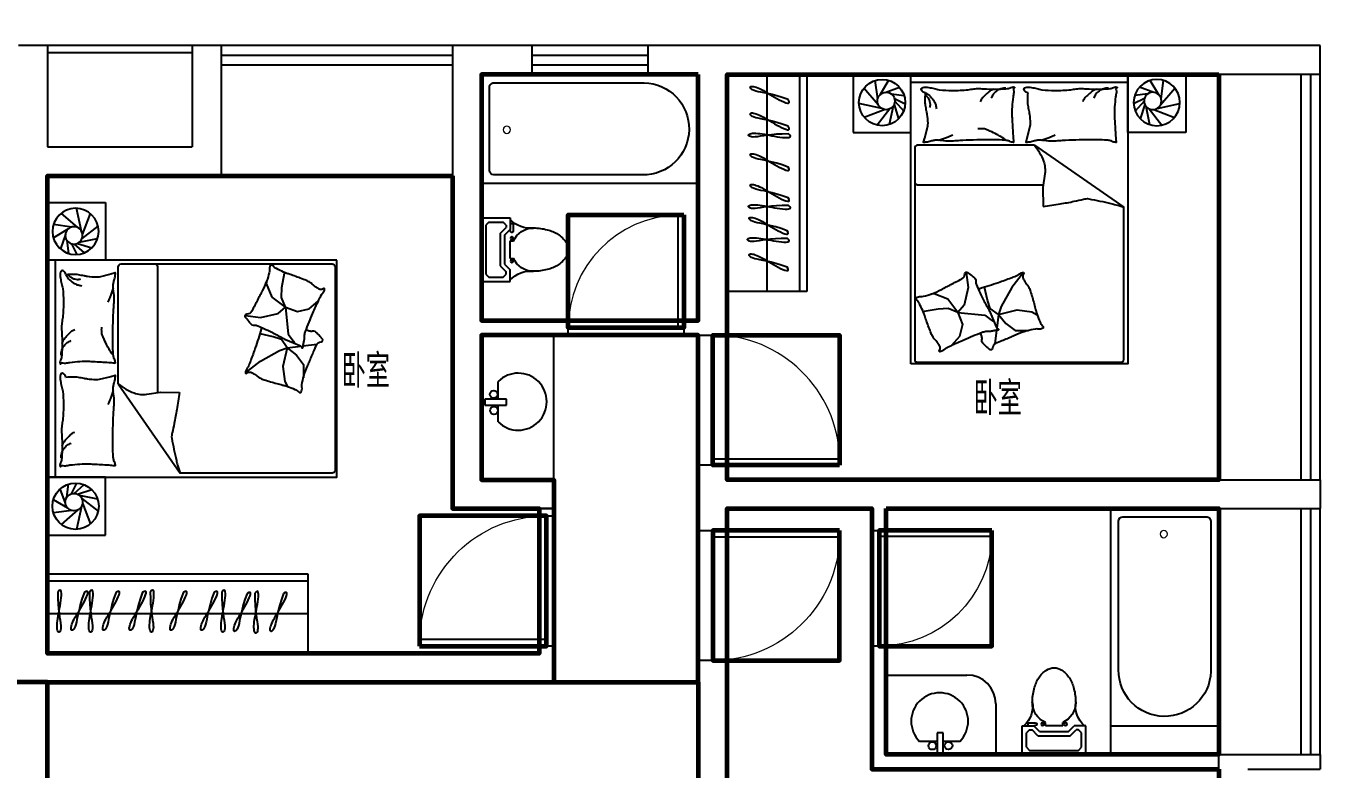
# Model space of a CAD drawing. Extents: x -355331 to -318731, y -592200 to -560200.
# Drawn here: x -327681 to -318731, y -574200 to -569064 of the extents above; entities that cross this region are included whole.
import ezdxf

# ---------------------------------------------------------------- set-up
doc = ezdxf.new("R2010")
doc.units = 0
doc.header["$LTSCALE"] = 1000
doc.header["$MEASUREMENT"] = 0
doc.layers.get('0').update_dxf_attribs({"linetype": 'CONTINUOUS'})
for name, color, linetype in [('BATH', 6, 'CONTINUOUS'), ('JIAJU', 252, 'CONTINUOUS'), ('WALL', 2, 'CONTINUOUS'), ('WINDOW', 3, 'CONTINUOUS'), ('文字', 7, 'CONTINUOUS')]:
    doc.layers.add(name, color=color, linetype=linetype)
for name, color, linetype, lineweight in [('GT_卧室', 1, 'CONTINUOUS', 60), ('GT_卫生间', 5, 'CONTINUOUS', 60), ('GT_客厅', 2, 'CONTINUOUS', 60), ('GT_过道', 30, 'CONTINUOUS', 60), ('GT_门', 245, 'CONTINUOUS', 60), ('GT_餐厅', 3, 'CONTINUOUS', 60)]:
    doc.layers.add(name, color=color, linetype=linetype, lineweight=lineweight)
doc.styles.add('_TCH_WINDOW', font='SIMPLEX', dxfattribs={"height": 3.5, "bigfont": 'GBCBIG'})
doc.styles.add('DIM_FONT', font='ROMAND.shx', dxfattribs={"width": 0.7})
doc.styles.add('HZ0', font='AcadEref.ttf', dxfattribs={"width": 0.7, "bigfont": 'ST.SHX'})
doc.styles.get("Standard").update_dxf_attribs({"font": 'GBENOR', "bigfont": 'GBCBIG'})

# ---------------------------------------------------------------- blocks, each defined once
blk = doc.blocks.new('_E6OBL')
at = {"color": 0, "linetype": 'ByBlock'}
for p, q in [((0, 506), (230, 506)), ((0, 0), (0, 506)), ((34, 448), (58, 471)), ((34, 58), (34, 448)), ((58, 471), (172, 471)), ((150, 382), (196, 428)), ((172, 471), (196, 448)), ((184, 368), (230, 414)), ((196, 448), (196, 428)), ((230, 506), (230, 414)), ((150, 124), (150, 382)), ((184, 138), (184, 368)), ((230, 322), (256, 322)), ((230, 322), (230, 184)), ((150, 124), (196, 78)), ((184, 138), (230, 92)), ((230, 184), (256, 184)), ((230, 104), (230, 92)), ((253, 46), (253, 104)), ((0, 0), (230, 0)), ((58, 34), (34, 58)), ((58, 34), (172, 34)), ((196, 58), (172, 34)), ((196, 58), (196, 78)), ((230, 0), (230, 92)), ((230, 46), (253, 46))]:
    blk.add_line(p, q, dxfattribs=at)
blk.add_lwpolyline([(414, 80, 0.063415), (524, 95, 0.076468), (609, 131, 0.107136), (672, 192, 0.147373), (690, 253, 0.147373), (672, 314, 0.107136), (609, 375, 0.076468), (524, 411, 0.063415), (414, 425, 0.063415)], format="xyb", dxfattribs=at)
for centre in [(242, 345), (242, 161)]:
    blk.add_circle(centre, 11.5, dxfattribs=at)
for centre, radius, start, end in [((386, 630), 207, 221.089, 277.7989), ((414, 253), 172, 90, 156.4218), ((242, 104), 11.5, 0, 180), ((414, 253), 172, 203.5782, 270), ((386, -124), 207, 82.2011, 138.911)]:
    blk.add_arc(centre, radius, start, end, dxfattribs=at)
at = {"style": 'HZ0', "width": 0.75, "flags": 9}
for tag in ['XSIZE', 'YSIZE']:
    blk.add_attdef(tag, (0, 0), '', height=0.5, dxfattribs=at)
blk = doc.blocks.new('1243')
for p, q in [((0, 91.6), (-123.3, 91.6)), ((40.6, 150), (0, 150)), ((0, 150), (0, 0)), ((40.6, 0), (40.6, 150)), ((156.3, 91.6), (40.6, 91.6)), ((0, 0), (40.6, 0))]:
    blk.add_line(p, q)
for centre in [(-34.3, 61), (77.5, 62.3)]:
    blk.add_circle(centre, 26.7)
blk.add_arc((16.5, 230.2), 196.9, 315.25267, 584.74733)
blk = doc.blocks.new('M_C54TQD')
for p, q in [((0, -52.4), (1500, -52.4)), ((25.8, -508.5), (25.8, -1967.8)), ((853.5, -488.5), (45.8, -488.5)), ((853.5, -488.5), (1471.6, -915.9)), ((45.8, -761.1), (915.3, -761.1)), ((1471.6, -1967.8), (1471.6, -915.9)), ((381, -1368.3), (394.8, -1471.4)), ((777.6, -1368.4), (698.4, -1472.4)), ((160.8, -1514.4), (136.8, -1517.8)), ((255.4, -1552.2), (160.8, -1514.4)), ((394.8, -1471.4), (369, -1593.5)), ((528.4, -1559.3), (508.6, -1470.4)), ((698.4, -1472.4), (623.3, -1602.7)), ((324.3, -1645), (255.4, -1552.2)), ((369, -1593.5), (324.3, -1645)), ((548.2, -1616.6), (528.4, -1559.3)), ((623.3, -1602.7), (605.5, -1658)), ((90.3, -1638.1), (87, -1644.6)), ((188.4, -1621), (90.3, -1638.1)), ((257.2, -1617.5), (188.4, -1621)), ((324.3, -1645), (257.2, -1617.5)), ((324.3, -1645), (510, -1663.9)), ((324.3, -1645), (355.2, -1727.5)), ((510, -1663.9), (559.9, -1700)), ((605.5, -1658), (548.2, -1616.6)), ((559.9, -1700), (572, -1708.6)), ((605.5, -1658), (593.7, -1752.2)), ((605.5, -1658), (734, -1626.4)), ((605.5, -1658), (654.9, -1721.3)), ((734, -1626.4), (836.8, -1640.3)), ((836.8, -1640.3), (872.8, -1660.3)), ((355.2, -1727.5), (334.6, -1810)), ((591.9, -1766.9), (580, -1861.5)), ((654.9, -1721.3), (720.1, -1768.7)), ((720.1, -1768.7), (813, -1768.7)), ((334.6, -1810), (281, -1872.6)), ((45.8, -1987.8), (1451.6, -1987.8))]:
    blk.add_line(p, q)
blk.add_lwpolyline([(0, -2000), (0, 0), (1500, 0), (1500, -2000)], close=True)
for points in [[(101, -126.8, -0.263368), (73, -108, -0.494818), (82.2, -89.3, -0.049225), (99.9, -87.5, -0.036831), (123.5, -89.3, -0.031893), (161.5, -97.4, 0.035782), (195.4, -104.4, 0.032941), (285.1, -110.3, 0.026564), (396.3, -104.4, 0.017905), (433.8, -99, -0.033397), (454, -96.8, -0.03204), (491.1, -97.5, 0.018442), (555.4, -100.5, 0.010837), (620.2, -99.8, 0.014624), (668.1, -96.8, 0.111249), (690.6, -89.5, -0.153708), (707.5, -85.5, -0.076444), (715, -87.2, -0.215512), (716.9, -89.3, -0.585858), (714.3, -92.3, 0.363489), (709.4, -94.9, 0.191716), (709.4, -106.4, -0.129675), (711.3, -123, -0.01735), (708.3, -139.8, 0.019326), (705.7, -154.9, 0.018818), (699, -223.3, 0.021828), (698.1, -282.6, 0.006204), (699.5, -316.4, 0.001963), (705.7, -423.3, 0.028341), (709.9, -459.4, -0.117014), (709.4, -468.3, -0.36606), (708, -469.3, -0.03973), (694.4, -466.5, -0.048309), (680.6, -461, 0.062981), (670, -457.1, 0.04058), (646.6, -453.7, 0.014345), (579.8, -451.4, 0.005484), (454.4, -452.2, 0.007153), (358.2, -455.2, 0.008762), (315.7, -457.9, -0.008153), (270, -460.8, -0.06251), (212.9, -456.4, 0.078669), (167.3, -454.4, 0.047825), (144.9, -459.1, -0.034494), (114.1, -466.5, -0.023571), (88.8, -469.5, -0.510228), (87.8, -468.3), (95.3, -438.3), (116, -355.7, 0.073041), (118, -336.2, 0.023305), (112.2, -275, 0.018299), (108.2, -252.2, -0.01097), (100.8, -214.2, -0.042281), (97.9, -179.9, -0.027201), (100.8, -126.5)], [(810.2, -126.8, -0.263368), (782.3, -108, -0.494818), (791.4, -89.3, -0.049225), (809.1, -87.5, -0.036831), (832.8, -89.3, -0.031893), (870.7, -97.4, 0.035782), (904.6, -104.4, 0.032941), (994.3, -110.3, 0.026564), (1105.5, -104.4, 0.017905), (1143, -99, -0.033397), (1163.3, -96.8, -0.03204), (1200.3, -97.5, 0.018442), (1264.7, -100.5, 0.010837), (1329.4, -99.8, 0.014624), (1377.3, -96.8, 0.111249), (1399.9, -89.5, -0.153708), (1416.8, -85.5, -0.076444), (1424.2, -87.2, -0.215512), (1426.2, -89.3, -0.585858), (1423.5, -92.3, 0.363489), (1418.6, -94.9, 0.191716), (1418.6, -106.4, -0.129675), (1420.5, -123, -0.01735), (1417.5, -139.8, 0.019326), (1414.9, -154.9, 0.018818), (1408.3, -223.3, 0.021828), (1407.4, -282.6, 0.006204), (1408.8, -316.4, 0.001963), (1414.9, -423.3, 0.028341), (1419.2, -459.4, -0.117014), (1418.6, -468.3, -0.36606), (1417.2, -469.3, -0.03973), (1403.6, -466.5, -0.048309), (1389.9, -461, 0.062981), (1379.2, -457.1, 0.04058), (1355.8, -453.7, 0.014345), (1289.1, -451.4, 0.005484), (1163.6, -452.2, 0.007153), (1067.5, -455.2, 0.008762), (1024.9, -457.9, -0.008153), (979.2, -460.8, -0.06251), (922.1, -456.4, 0.078669), (876.5, -454.4, 0.047825), (854.1, -459.1, -0.034494), (823.4, -466.5, -0.023571), (798, -469.5, -0.510228), (797.1, -468.3), (804.6, -438.3), (825.2, -355.7, 0.073041), (827.2, -336.2, 0.023305), (821.5, -275, 0.018299), (817.4, -252.2, -0.01097), (810.1, -214.2, -0.042281), (807.2, -179.9, -0.027201), (810.1, -126.5)], [(99.3, -142.8, -0.05369), (113.5, -155.8, -0.070312), (121.6, -168.1, -0.015448), (125.4, -176.6, -0.013244), (129.1, -186.8, -0.082127), (132.1, -204.9, -0.064164), (129.1, -228.1)], [(100.8, -126.8, -0.077379), (135.6, -152.1, -0.077379), (161.1, -186.8, -0.047525), (171, -211.5, -0.047525), (176.1, -237.5)], [(574.8, -100.6, 0.027842), (551.1, -111.2, 0.048685), (538.5, -119.3, 0.023666), (510.6, -143.6, 0.031223), (491.6, -164.3, 0.046801), (486.5, -172, 0.023191), (478.4, -188.7)], [(656.8, -94.9, 0.088153), (622.3, -98.4, 0.088153), (591.1, -113.7, 0.077547), (569.5, -135.3, 0.077547), (555.4, -162.4)], [(1284.1, -100.6, 0.027842), (1260.3, -111.2, 0.048685), (1247.8, -119.3, 0.023666), (1219.8, -143.6, 0.031223), (1200.8, -164.3, 0.046801), (1195.7, -172, 0.023191), (1187.7, -188.7)], [(1366.1, -94.9, 0.088153), (1331.5, -98.4, 0.088153), (1300.3, -113.7, 0.077547), (1278.7, -135.3, 0.077547), (1264.7, -162.4)], [(191.4, -453.7, 0.009729), (218.7, -444.6, 0.009729), (245.6, -434.6, 0.007971), (267.3, -425.5, 0.007971), (288.8, -415.8)], [(660.6, -455.2, 0.016108), (621.7, -429, 0.024599), (594.9, -413.9, 0.009477), (545.8, -390.6, 0.015937), (516, -378.3, 0.072521), (499.6, -374.7, 0.033339), (463.4, -374.5)], [(900.6, -453.7, 0.009729), (927.9, -444.6, 0.009729), (954.8, -434.6, 0.007971), (976.6, -425.5, 0.007971), (998, -415.8)], [(853.5, -488.5, -0.085272), (916.8, -598.6, -0.124044), (926, -686.2), (912.4, -781.6), (914.1, -911.7)], [(914.1, -911.7, 0.007867), (1031.7, -893.9, 0.009508), (1128.5, -875.9, 0.006616), (1193.5, -861.5, -0.023828), (1211.7, -858.2, -0.080713), (1230.3, -858.7, -0.009591), (1382.9, -890.6, -0.013133), (1416.4, -899.2, -0.007859), (1471.6, -915.9)], [(464, -1480.4, 0.025626), (475.6, -1477.6, 0.0108), (604.9, -1436, 0.00456), (692.4, -1404.8, 0.01125), (727.5, -1391, 0.069394), (746.3, -1379.9, -0.079756), (762.9, -1370.5, -0.106399), (777.6, -1368.4, -0.328642), (781.6, -1371.8, -0.299547), (779.2, -1378.3, 0.189917), (773.7, -1387.1, 0.033518), (772.5, -1397.4, 0.075627), (773, -1402, 0.053489), (776, -1409.8, 0.017838), (788.1, -1431.8, 0.038394), (805.3, -1456.1, -0.059529), (815.7, -1472.2, -0.035943), (826.3, -1498.4, -0.011245), (851.9, -1584.7, -0.006203), (862.2, -1624.3, 0.010783), (868.3, -1647, 0.019485), (872.8, -1660.3, 0.005062), (892.4, -1710.5, 0.101392), (909.1, -1735.8, -0.223768), (914, -1749.2, -0.25558), (910.9, -1753.8, -0.081563), (895.2, -1758.9, -0.071805), (878.1, -1759, 0.069985), (860.5, -1759.1, 0.03546), (801, -1772.1, 0.029432), (732, -1796.8, 0.001554), (698.6, -1811.2, -0.00152), (664.5, -1825.8, -0.004735), (629.3, -1840.5, 0.00382), (585.5, -1858.6, 0.296001), (563.6, -1890.9, -0.649774), (542.2, -1899.9, -0.02319), (537.7, -1895.3, 0.0288), (534, -1891.6, 0.005727), (527.4, -1885.8, -0.004358), (518.8, -1878.2, -0.027528), (501.8, -1861.4, -0.046214), (493.2, -1849.9, -0.194121), (490.4, -1833.2, 0.133719), (489.3, -1809.2, 0.005779), (481.8, -1787.2, 0.008882)]]:
    blk.add_lwpolyline(points, format="xyb")
blk.add_lwpolyline([(58.1, -1583.2, 0.101392), (39.5, -1559.2, -0.223768), (33.6, -1546.2, -0.25558), (36.4, -1541.4, -0.081563), (51.6, -1535.1, -0.071805), (68.7, -1533.7, 0.069985), (86.2, -1532.2, 0.03546), (144.5, -1514.8, 0.029432), (211.5, -1484.8, 0.001554), (243.6, -1467.9, -0.00152), (276.5, -1450.7, -0.004735), (310.5, -1433.4, 0.00382), (352.7, -1412, 0.296001), (372.1, -1378.1, -0.649774), (392.8, -1367.5, -0.02319), (397.6, -1371.7, 0.0288), (401.6, -1375.1, 0.005727), (408.6, -1380.4, -0.004358), (417.8, -1387.3, -0.027528), (436, -1402.8, -0.046214), (445.5, -1413.5, -0.194121), (449.5, -1430, 0.133719), (452.5, -1453.8, 0.011505), (471.2, -1496.2, 0.008882), (497.5, -1550, 0.012426), (534.6, -1618.4, -0.033612), (547.3, -1644.2), (570.3, -1700.5), (588.1, -1744, 0.224341), (602.6, -1757.3, -0.722772), (602.8, -1766.1, -0.103513), (599, -1766.6, 0.053465), (591.8, -1766.9, 0.030109), (568.7, -1771.5, -0.031436), (546.6, -1775.9, -0.05324), (531.5, -1776.4, 0.05518), (516.9, -1776.8, 0.056271), (491.6, -1783.4, 0.0108), (365.9, -1834.8, 0.00456), (281, -1872.6, 0.01125), (247.1, -1889, 0.069394), (229.2, -1901.6, -0.079756), (213.3, -1912.2, -0.106399), (198.9, -1915.4, -0.328642), (194.6, -1912.4, -0.299547), (196.5, -1905.7, 0.189917), (201.3, -1896.5, 0.033518), (201.7, -1886.2, 0.075627), (200.8, -1881.6, 0.053489), (197.3, -1874, 0.017838), (183.5, -1853, 0.038394), (164.5, -1830.2, -0.059529), (152.9, -1814.9, -0.035943), (140.3, -1789.6, -0.011245), (108.1, -1705.4, -0.006203), (94.9, -1666.8, 0.010783), (87, -1644.6, 0.019485), (81.6, -1631.7, 0.005062)], format="xyb", close=True)
for centre, start, end in [((45.8, -508.5), 90, 180), ((45.8, -741.1), 180, 270), ((45.8, -1967.8), 180, 270), ((1451.6, -1967.8), 270, 0)]:
    blk.add_arc(centre, 20, start, end)
at = {"style": 'DIM_FONT', "width": 0.8, "flags": 9}
for tag in ['YSIZE', 'XSIZE']:
    blk.add_attdef(tag, (0, 0), '', height=0.5, dxfattribs=at)
blk = doc.blocks.new('M_C5')
for p, q in [((-70.8, 21.3), (-105.6, 120.2)), ((-60.2, 62.7), (-49.6, 152.1)), ((-28.1, 85.6), (7.4, 159.8)), ((-9, 88), (58.7, 149.2)), ((12.2, 83.3), (111.9, 114.4)), ((-54, -14.1), (-153.6, 45)), ((25.5, 75.4), (152, 50)), ((42.3, 52.6), (156.1, -35.1)), ((48.3, 20.6), (102.1, -123.2)), ((-26.4, -30), (-153, -46.9)), ((14.5, -26.2), (-99.1, -125.6)), ((40.5, -2.3), (5.1, -160))]:
    blk.add_line(p, q)
for centre, radius in [((0, 0), 160), ((-11.2, 28), 60)]:
    blk.add_circle(centre, radius)
at = {"width": 0.8, "flags": 9}
for tag in ['XSIZE', 'YSIZE']:
    blk.add_attdef(tag, (0, 0), '', height=0.5, dxfattribs=at)
blk = doc.blocks.new('ccui')
for points in [[(-565.6, 1078.2), (-506.5, 682.6), (-110.9, 741.8), (-170, 1137.4)], [(-225.6, -1196.5), (-284.7, -800.9), (110.9, -741.8), (170, -1137.4)]]:
    blk.add_lwpolyline(points, close=True)
at = {"rotation": 188.5031322324077}
blk.add_blockref('M_C5', (-332.1, 910.6), dxfattribs=at)
at = {"extrusion": (1e-16, 0, -1), "zscale": -1}
for name, p, rotation in [('M_C54TQD', (-110.9, -741.8), 81.49686775637126), ('M_C5', (51.3, -967.9), 351.4968677675923)]:
    blk.add_blockref(name, p, dxfattribs=dict(at, rotation=rotation))
blk = doc.blocks.new('$TCHSYS$DOOR2D')
for p, q in [((0.45, 0.975), (0.5, 0.975)), ((0.45, 0), (0.45, 0.975)), ((0.5, 0), (0.5, 0.975)), ((0.5, 0), (0.45, 0))]:
    blk.add_line(p, q)
at = {"lineweight": 13}
blk.add_arc((0.475, 0), 0.975, 91.46928, 180, dxfattribs=at)
blk = doc.blocks.new('$TCHSYS$WIN2D')
for p, q in [((-0.5, 0.5), (0.5, 0.5)), ((0.5, 0.167), (-0.5, 0.167)), ((0.5, -0.167), (-0.5, -0.167)), ((-0.5, -0.5), (0.5, -0.5))]:
    blk.add_line(p, q)
blk = doc.blocks.new('$plan$00001638')
for p, q in [((1414.5, 318.5), (375, 318.6)), ((1444.2, -288.5), (1444.5, 288.5)), ((386.7, -318.6), (1414.2, -318.5))]:
    blk.add_line(p, q)
blk.add_lwpolyline([(0, 375), (1500, 375), (1500, -375), (0, -375)], close=True)
at = {"lineweight": 13}
blk.add_circle((1324.3, -6.3), 25, dxfattribs=at)
for centre, radius, start, end in [((382.8, 0), 318.7, 91.39817, 270.69988), ((1414.5, 288.5), 30, 359.97135, 449.99558), ((1414.2, -288.5), 30, 270.00569, 359.97135)]:
    blk.add_arc(centre, radius, start, end)

msp = doc.modelspace()

# ---------------------------------------------------------------- linework, layer by layer
at = {"layer": 'BATH'}
for p, q in [((-324031, -572200.3), (-324031, -571200.3)), ((-321731, -573550.3, 0), (-321173.5, -573550.3, 0)), ((-320973.5, -573750.3, 0), (-320973.5, -574100.3, 0)), ((-320181, -573900.3, 0), (-320181, -574100.3, 0))]:
    msp.add_line(p, q, dxfattribs=at)
msp.add_arc((-321173.5, -573750.3, 0), 200, 360, 90, dxfattribs=at)
at = {"layer": 'GT_卧室'}
for points in [[(-319431, -569400.3), (-319431, -572200.3), (-322831, -572200.3), (-322831, -569400.3), (-319431, -569400.3)], [(-324731, -570100.3), (-324731, -572400.3), (-324131, -572400.3), (-324131, -573400.3), (-327531, -573400.3), (-327531, -570100.3), (-324731, -570100.3)], [(-319431, -574200.3), (-319431, -577800.3), (-322831, -577800.3), (-322831, -573450.3), (-322831, -572400.3), (-321831, -572400.3), (-321831, -574200.3), (-319431, -574200.3)]]:
    msp.add_lwpolyline(points, dxfattribs=at)
at = {"layer": 'GT_卫生间'}
for points in [[(-323031, -569400.3), (-324531, -569400.3), (-324531, -571100.3), (-323031, -571100.3), (-323031, -569400.3)], [(-321731, -572400.3), (-319431, -572400.3), (-319431, -574100.3), (-321731, -574100.3), (-321731, -572400.3)]]:
    msp.add_lwpolyline(points, dxfattribs=at)
at = {"layer": 'GT_客厅'}
msp.add_lwpolyline([(-327531, -573600.3), (-323031, -573600.3), (-323031, -577853.1), (-327531, -577853.1), (-327531, -573600.3)], dxfattribs=at)
at = {"layer": 'GT_过道'}
msp.add_lwpolyline([(-323031, -573600.3), (-323031, -571200.3), (-324531, -571200.3), (-324531, -572200.3), (-324031, -572200.3), (-324031, -573600.3), (-323031, -573600.3)], dxfattribs=at)
at = {"layer": 'GT_门'}
for points in [[(-323131, -570370.3), (-323131, -571150.3), (-323931, -571150.3), (-323931, -570370.3), (-323131, -570370.3)], [(-322053.5, -572100.3), (-322931, -572100.3), (-322931, -571200.3), (-322053.5, -571200.3), (-322053.5, -572100.3)], [(-324958.5, -573350.3), (-324081, -573350.3), (-324081, -572450.3), (-324958.5, -572450.3), (-324958.5, -573350.3)], [(-322053.5, -572550.3), (-322931, -572550.3), (-322931, -573450.3), (-322053.5, -573450.3), (-322053.5, -572550.3)], [(-321001, -572550.3), (-321781, -572550.3), (-321781, -573350.3), (-321001, -573350.3), (-321001, -572550.3)]]:
    msp.add_lwpolyline(points, dxfattribs=at)
at = {"layer": 'GT_餐厅'}
msp.add_lwpolyline([(-330531, -577200.3), (-327531, -577200.3), (-327531, -573600.3), (-330531, -573600.3), (-330531, -577200.3)], dxfattribs=at)
at = {"layer": 'JIAJU'}
for p, q in [((-322556, -569400.3), (-322556, -570900.3)), ((-322331, -569400.3), (-322331, -570900.3)), ((-322281, -569400.3), (-322281, -570900.3)), ((-322281, -570900.3), (-322831, -570900.3)), ((-327531, -572850.3), (-325731, -572850.3)), ((-325731, -572850.3), (-325731, -573400.3)), ((-327531, -572900.3), (-325731, -572900.3)), ((-327531, -573125.3), (-325731, -573125.3))]:
    msp.add_line(p, q, dxfattribs=at)
for points in [[(-322409.2, -569573.8), (-322450.5, -569559.4), (-322487.6, -569548), (-322520.6, -569539.2), (-322549.8, -569532.3), (-322575.4, -569527), (-322597.6, -569522.6), (-322616.4, -569518.8), (-322632.3, -569514.9), (-322645.2, -569510.6), (-322655.4, -569506.1), (-322663, -569501.4), (-322668.2, -569496.8), (-322671.1, -569492.4), (-322671.9, -569488.6), (-322670.7, -569485.5), (-322667.8, -569483.2), (-322663.2, -569482), (-322657, -569481.8), (-322649.4, -569482.8), (-322640.5, -569484.8), (-322630.5, -569487.9), (-322619.3, -569492.1), (-322607.2, -569497.3), (-322594.3, -569503.6), (-322580.7, -569510.9), (-322566.4, -569519.1), (-322551.5, -569527.9), (-322536.2, -569537.1), (-322520.5, -569546.6), (-322504.5, -569556.1), (-322488.3, -569565.4), (-322471.9, -569574.2), (-322455.5, -569582.4), (-322440, -569589.5), (-322426, -569594.7), (-322414.5, -569597.6), (-322406.2, -569597.5), (-322402, -569593.9), (-322402.7, -569586.2), (-322409.2, -569573.8)], [(-322409.2, -569757.6), (-322450.5, -569743.2), (-322487.6, -569731.8), (-322520.6, -569723), (-322549.8, -569716.1), (-322575.4, -569710.8), (-322597.6, -569706.4), (-322616.4, -569702.6), (-322632.3, -569698.7), (-322645.2, -569694.4), (-322655.4, -569689.9), (-322663, -569685.2), (-322668.2, -569680.6), (-322671.1, -569676.2), (-322671.9, -569672.4), (-322670.7, -569669.3), (-322667.8, -569667), (-322663.2, -569665.8), (-322657, -569665.7), (-322649.4, -569666.6), (-322640.5, -569668.6), (-322630.5, -569671.7), (-322619.3, -569675.9), (-322607.2, -569681.1), (-322594.3, -569687.4), (-322580.7, -569694.7), (-322566.4, -569702.9), (-322551.5, -569711.7), (-322536.2, -569720.9), (-322520.5, -569730.4), (-322504.5, -569739.9), (-322488.3, -569749.2), (-322471.9, -569758), (-322455.5, -569766.2), (-322440, -569773.3), (-322426, -569778.5), (-322414.5, -569781.4), (-322406.2, -569781.3), (-322402, -569777.7), (-322402.7, -569770), (-322409.2, -569757.6)], [(-322407.8, -569810.6), (-322451.5, -569811.2), (-322490.3, -569813.2), (-322524.3, -569816.1), (-322554.1, -569819.7), (-322580, -569823.4), (-322602.3, -569826.9), (-322621.4, -569829.8), (-322637.5, -569831.5), (-322651.1, -569832), (-322662.3, -569831.1), (-322671, -569829.3), (-322677.5, -569826.8), (-322681.7, -569823.7), (-322683.8, -569820.4), (-322683.8, -569817), (-322681.8, -569813.9), (-322677.8, -569811.2), (-322672.1, -569808.9), (-322664.7, -569807.2), (-322655.6, -569806.1), (-322645.1, -569805.6), (-322633.2, -569805.7), (-322620, -569806.5), (-322605.7, -569808), (-322590.4, -569810.2), (-322574.2, -569812.9), (-322557.2, -569816.1), (-322539.7, -569819.6), (-322521.7, -569823.1), (-322503.4, -569826.5), (-322485, -569829.7), (-322466.5, -569832.4), (-322448.4, -569834.6), (-322431.3, -569835.8), (-322416.4, -569836), (-322404.6, -569834.7), (-322396.8, -569831.8), (-322394.1, -569827), (-322397.5, -569820), (-322407.8, -569810.6)], [(-322409.2, -570039.4), (-322450.5, -570025), (-322487.6, -570013.7), (-322520.6, -570004.8), (-322549.8, -569998), (-322575.4, -569992.6), (-322597.6, -569988.3), (-322616.4, -569984.4), (-322632.3, -569980.6), (-322645.2, -569976.3), (-322655.4, -569971.7), (-322663, -569967), (-322668.2, -569962.4), (-322671.1, -569958.1), (-322671.9, -569954.3), (-322670.7, -569951.1), (-322667.8, -569948.8), (-322663.2, -569947.6), (-322657, -569947.5), (-322649.4, -569948.5), (-322640.5, -569950.5), (-322630.5, -569953.6), (-322619.3, -569957.7), (-322607.2, -569963), (-322594.3, -569969.3), (-322580.7, -569976.6), (-322566.4, -569984.7), (-322551.5, -569993.5), (-322536.2, -570002.8), (-322520.5, -570012.2), (-322504.5, -570021.7), (-322488.3, -570031), (-322471.9, -570039.9), (-322455.5, -570048.1), (-322440, -570055.1), (-322426, -570060.4), (-322414.5, -570063.2), (-322406.2, -570063.2), (-322402, -570059.6), (-322402.7, -570051.8), (-322409.2, -570039.4)], [(-322409.2, -570251.7), (-322450.5, -570237.3), (-322487.6, -570226), (-322520.6, -570217.1), (-322549.8, -570210.3), (-322575.4, -570204.9), (-322597.6, -570200.6), (-322616.4, -570196.7), (-322632.3, -570192.9), (-322645.2, -570188.6), (-322655.4, -570184), (-322663, -570179.3), (-322668.2, -570174.7), (-322671.1, -570170.4), (-322671.9, -570166.6), (-322670.7, -570163.4), (-322667.8, -570161.1), (-322663.2, -570159.9), (-322657, -570159.8), (-322649.4, -570160.8), (-322640.5, -570162.8), (-322630.5, -570165.9), (-322619.3, -570170), (-322607.2, -570175.3), (-322594.3, -570181.6), (-322580.7, -570188.9), (-322566.4, -570197.1), (-322551.5, -570205.9), (-322536.2, -570215.1), (-322520.5, -570224.5), (-322504.5, -570234), (-322488.3, -570243.3), (-322471.9, -570252.2), (-322455.5, -570260.4), (-322440, -570267.4), (-322426, -570272.7), (-322414.5, -570275.5), (-322406.2, -570275.5), (-322402, -570271.9), (-322402.7, -570264.2), (-322409.2, -570251.7)], [(-322407.8, -570304.7), (-322451.5, -570305.3), (-322490.3, -570307.3), (-322524.3, -570310.3), (-322554.1, -570313.9), (-322580, -570317.6), (-322602.3, -570321.1), (-322621.4, -570323.9), (-322637.5, -570325.7), (-322651.1, -570326.1), (-322662.3, -570325.3), (-322671, -570323.5), (-322677.5, -570320.9), (-322681.7, -570317.9), (-322683.8, -570314.5), (-322683.8, -570311.2), (-322681.8, -570308), (-322677.8, -570305.3), (-322672.1, -570303.1), (-322664.7, -570301.4), (-322655.6, -570300.3), (-322645.1, -570299.7), (-322633.2, -570299.8), (-322620, -570300.6), (-322605.7, -570302.1), (-322590.4, -570304.3), (-322574.2, -570307.1), (-322557.2, -570310.3), (-322539.7, -570313.7), (-322521.7, -570317.3), (-322503.4, -570320.7), (-322485, -570323.9), (-322466.5, -570326.6), (-322448.4, -570328.7), (-322431.3, -570330), (-322416.4, -570330.1), (-322404.6, -570328.9), (-322396.8, -570326), (-322394.1, -570321.2), (-322397.5, -570314.2), (-322407.8, -570304.7)], [(-322416.7, -570479.6), (-322458, -570465.2), (-322495.1, -570453.8), (-322528.1, -570445), (-322557.3, -570438.1), (-322582.9, -570432.8), (-322605.1, -570428.4), (-322623.9, -570424.6), (-322639.8, -570420.7), (-322652.7, -570416.5), (-322662.9, -570411.9), (-322670.5, -570407.2), (-322675.7, -570402.6), (-322678.6, -570398.3), (-322679.4, -570394.4), (-322678.3, -570391.3), (-322675.3, -570389), (-322670.7, -570387.8), (-322664.5, -570387.7), (-322656.9, -570388.6), (-322648, -570390.7), (-322638, -570393.7), (-322626.8, -570397.9), (-322614.7, -570403.1), (-322601.8, -570409.4), (-322588.2, -570416.8), (-322573.9, -570424.9), (-322559, -570433.7), (-322543.7, -570443), (-322528, -570452.4), (-322512, -570461.9), (-322495.8, -570471.2), (-322479.4, -570480.1), (-322463, -570488.3), (-322447.5, -570495.3), (-322433.5, -570500.5), (-322422, -570503.4), (-322413.7, -570503.3), (-322409.5, -570499.7), (-322410.2, -570492), (-322416.7, -570479.6)], [(-322415.3, -570532.6), (-322459, -570533.2), (-322497.8, -570535.2), (-322531.8, -570538.2), (-322561.6, -570541.7), (-322587.5, -570545.5), (-322609.8, -570548.9), (-322628.9, -570551.8), (-322645, -570553.6), (-322658.6, -570554), (-322669.8, -570553.2), (-322678.5, -570551.3), (-322685, -570548.8), (-322689.2, -570545.7), (-322691.3, -570542.4), (-322691.3, -570539), (-322689.3, -570535.9), (-322685.3, -570533.2), (-322679.6, -570531), (-322672.2, -570529.3), (-322663.1, -570528.1), (-322652.6, -570527.6), (-322640.7, -570527.7), (-322627.5, -570528.5), (-322613.2, -570530), (-322597.9, -570532.2), (-322581.7, -570535), (-322564.7, -570538.2), (-322547.2, -570541.6), (-322529.2, -570545.1), (-322510.9, -570548.5), (-322492.5, -570551.7), (-322474, -570554.5), (-322455.9, -570556.6), (-322438.9, -570557.9), (-322423.9, -570558), (-322412.1, -570556.8), (-322404.3, -570553.9), (-322401.6, -570549.1), (-322405, -570542.1), (-322415.3, -570532.6)], [(-322416.7, -570731.6), (-322458, -570717.2), (-322495.1, -570705.8), (-322528.1, -570696.9), (-322557.3, -570690.1), (-322582.9, -570684.7), (-322605.1, -570680.4), (-322623.9, -570676.5), (-322639.8, -570672.7), (-322652.7, -570668.4), (-322662.9, -570663.8), (-322670.5, -570659.2), (-322675.7, -570654.5), (-322678.6, -570650.2), (-322679.4, -570646.4), (-322678.3, -570643.2), (-322675.3, -570641), (-322670.7, -570639.8), (-322664.5, -570639.6), (-322656.9, -570640.6), (-322648, -570642.6), (-322638, -570645.7), (-322626.8, -570649.9), (-322614.7, -570655.1), (-322601.8, -570661.4), (-322588.2, -570668.7), (-322573.9, -570676.9), (-322559, -570685.7), (-322543.7, -570694.9), (-322528, -570704.4), (-322512, -570713.8), (-322495.8, -570723.1), (-322479.4, -570732), (-322463, -570740.2), (-322447.5, -570747.2), (-322433.5, -570752.5), (-322422, -570755.4), (-322413.7, -570755.3), (-322409.5, -570751.7), (-322410.2, -570744), (-322416.7, -570731.6)], [(-327460.4, -572977.2), (-327459.8, -573020.9), (-327457.8, -573059.6), (-327454.8, -573093.7), (-327451.2, -573123.5), (-327447.5, -573149.4), (-327444, -573171.7), (-327441.2, -573190.7), (-327439.4, -573206.9), (-327439, -573220.5), (-327439.8, -573231.6), (-327441.6, -573240.4), (-327444.2, -573246.9), (-327447.2, -573251.1), (-327450.6, -573253.2), (-327453.9, -573253.2), (-327457, -573251.1), (-327459.8, -573247.2), (-327462, -573241.5), (-327463.7, -573234), (-327464.8, -573225), (-327465.4, -573214.5), (-327465.3, -573202.6), (-327464.5, -573189.4), (-327463, -573175.1), (-327460.8, -573159.8), (-327458, -573143.6), (-327454.8, -573126.6), (-327451.4, -573109.1), (-327447.8, -573091.1), (-327444.4, -573072.8), (-327441.2, -573054.4), (-327438.5, -573035.9), (-327436.4, -573017.8), (-327435.1, -573000.7), (-327434.9, -572985.8), (-327436.2, -572974), (-327439.1, -572966.2), (-327443.9, -572963.5), (-327450.9, -572966.9), (-327460.4, -572977.2)], [(-327276.6, -572978.6), (-327291, -573019.9), (-327302.4, -573056.9), (-327311.2, -573090), (-327318.1, -573119.2), (-327323.4, -573144.8), (-327327.8, -573166.9), (-327331.6, -573185.8), (-327335.5, -573201.6), (-327339.7, -573214.5), (-327344.3, -573224.7), (-327349, -573232.3), (-327353.6, -573237.5), (-327357.9, -573240.5), (-327361.8, -573241.3), (-327364.9, -573240.1), (-327367.2, -573237.2), (-327368.4, -573232.5), (-327368.5, -573226.4), (-327367.6, -573218.8), (-327365.5, -573209.9), (-327362.4, -573199.8), (-327358.3, -573188.7), (-327353.1, -573176.6), (-327346.8, -573163.7), (-327339.4, -573150), (-327331.3, -573135.8), (-327322.5, -573120.9), (-327313.2, -573105.6), (-327303.8, -573089.9), (-327294.3, -573073.9), (-327285, -573057.6), (-327276.1, -573041.2), (-327267.9, -573024.9), (-327260.9, -573009.3), (-327255.7, -572995.4), (-327252.8, -572983.8), (-327252.9, -572975.6), (-327256.5, -572971.4), (-327264.2, -572972.1), (-327276.6, -572978.6)], [(-327241.3, -572977.2), (-327240.7, -573020.9), (-327238.7, -573059.6), (-327235.7, -573093.7), (-327232.2, -573123.5), (-327228.4, -573149.4), (-327225, -573171.7), (-327222.1, -573190.7), (-327220.3, -573206.9), (-327219.9, -573220.5), (-327220.7, -573231.6), (-327222.6, -573240.4), (-327225.1, -573246.9), (-327228.2, -573251.1), (-327231.5, -573253.2), (-327234.9, -573253.2), (-327238, -573251.1), (-327240.7, -573247.2), (-327242.9, -573241.5), (-327244.6, -573234), (-327245.8, -573225), (-327246.3, -573214.5), (-327246.2, -573202.6), (-327245.4, -573189.4), (-327243.9, -573175.1), (-327241.7, -573159.8), (-327238.9, -573143.6), (-327235.7, -573126.6), (-327232.3, -573109.1), (-327228.8, -573091.1), (-327225.4, -573072.8), (-327222.2, -573054.4), (-327219.4, -573035.9), (-327217.3, -573017.8), (-327216, -573000.7), (-327215.9, -572985.8), (-327217.1, -572974), (-327220, -572966.2), (-327224.9, -572963.5), (-327231.9, -572966.9), (-327241.3, -572977.2)], [(-327057.5, -572978.6), (-327071.9, -573019.9), (-327083.3, -573056.9), (-327092.2, -573090), (-327099, -573119.2), (-327104.4, -573144.8), (-327108.7, -573166.9), (-327112.6, -573185.8), (-327116.4, -573201.6), (-327120.7, -573214.5), (-327125.3, -573224.7), (-327130, -573232.3), (-327134.6, -573237.5), (-327138.9, -573240.5), (-327142.7, -573241.3), (-327145.9, -573240.1), (-327148.1, -573237.2), (-327149.3, -573232.5), (-327149.5, -573226.4), (-327148.5, -573218.8), (-327146.5, -573209.9), (-327143.4, -573199.8), (-327139.2, -573188.7), (-327134, -573176.6), (-327127.7, -573163.7), (-327120.4, -573150), (-327112.2, -573135.8), (-327103.4, -573120.9), (-327094.2, -573105.6), (-327084.7, -573089.9), (-327075.3, -573073.9), (-327066, -573057.6), (-327057.1, -573041.2), (-327048.9, -573024.9), (-327041.9, -573009.3), (-327036.6, -572995.4), (-327033.7, -572983.8), (-327033.8, -572975.6), (-327037.4, -572971.4), (-327045.1, -572972.1), (-327057.5, -572978.6)], [(-326873.7, -572978.6), (-326888.1, -573019.9), (-326899.5, -573056.9), (-326908.4, -573090), (-326915.2, -573119.2), (-326920.6, -573144.8), (-326924.9, -573166.9), (-326928.8, -573185.8), (-326932.6, -573201.6), (-326936.9, -573214.5), (-326941.5, -573224.7), (-326946.1, -573232.3), (-326950.8, -573237.5), (-326955.1, -573240.5), (-326958.9, -573241.3), (-326962.1, -573240.1), (-326964.3, -573237.2), (-326965.5, -573232.5), (-326965.7, -573226.4), (-326964.7, -573218.8), (-326962.7, -573209.9), (-326959.6, -573199.8), (-326955.4, -573188.7), (-326950.2, -573176.6), (-326943.9, -573163.7), (-326936.6, -573150), (-326928.4, -573135.8), (-326919.6, -573120.9), (-326910.4, -573105.6), (-326900.9, -573089.9), (-326891.4, -573073.9), (-326882.2, -573057.6), (-326873.3, -573041.2), (-326865.1, -573024.9), (-326858.1, -573009.3), (-326852.8, -572995.4), (-326849.9, -572983.8), (-326850, -572975.6), (-326853.6, -572971.4), (-326861.3, -572972.1), (-326873.7, -572978.6)], [(-326820.7, -572977.2), (-326820.1, -573020.9), (-326818.2, -573059.6), (-326815.2, -573093.7), (-326811.6, -573123.5), (-326807.9, -573149.4), (-326804.4, -573171.7), (-326801.6, -573190.7), (-326799.8, -573206.9), (-326799.4, -573220.5), (-326800.2, -573231.6), (-326802, -573240.4), (-326804.5, -573246.9), (-326807.6, -573251.1), (-326810.9, -573253.2), (-326814.3, -573253.2), (-326817.4, -573251.1), (-326820.2, -573247.2), (-326822.4, -573241.5), (-326824.1, -573234), (-326825.2, -573225), (-326825.7, -573214.5), (-326825.6, -573202.6), (-326824.9, -573189.4), (-326823.4, -573175.1), (-326821.2, -573159.8), (-326818.4, -573143.6), (-326815.2, -573126.6), (-326811.7, -573109.1), (-326808.2, -573091.1), (-326804.8, -573072.8), (-326801.6, -573054.4), (-326798.9, -573035.9), (-326796.8, -573017.8), (-326795.5, -573000.7), (-326795.3, -572985.8), (-326796.6, -572974), (-326799.5, -572966.2), (-326804.3, -572963.5), (-326811.3, -572966.9), (-326820.7, -572977.2)], [(-326591.9, -572978.6), (-326606.3, -573019.9), (-326617.7, -573056.9), (-326626.5, -573090), (-326633.4, -573119.2), (-326638.7, -573144.8), (-326643.1, -573166.9), (-326646.9, -573185.8), (-326650.8, -573201.6), (-326655, -573214.5), (-326659.6, -573224.7), (-326664.3, -573232.3), (-326668.9, -573237.5), (-326673.2, -573240.5), (-326677.1, -573241.3), (-326680.2, -573240.1), (-326682.5, -573237.2), (-326683.7, -573232.5), (-326683.8, -573226.4), (-326682.9, -573218.8), (-326680.8, -573209.9), (-326677.7, -573199.8), (-326673.6, -573188.7), (-326668.3, -573176.6), (-326662.1, -573163.7), (-326654.7, -573150), (-326646.6, -573135.8), (-326637.8, -573120.9), (-326628.5, -573105.6), (-326619.1, -573089.9), (-326609.6, -573073.9), (-326600.3, -573057.6), (-326591.4, -573041.2), (-326583.2, -573024.9), (-326576.2, -573009.3), (-326571, -572995.4), (-326568.1, -572983.8), (-326568.2, -572975.6), (-326571.8, -572971.4), (-326579.5, -572972.1), (-326591.9, -572978.6)], [(-326379.6, -572978.6), (-326394, -573019.9), (-326405.4, -573056.9), (-326414.2, -573090), (-326421.1, -573119.2), (-326426.4, -573144.8), (-326430.7, -573166.9), (-326434.6, -573185.8), (-326438.5, -573201.6), (-326442.7, -573214.5), (-326447.3, -573224.7), (-326452, -573232.3), (-326456.6, -573237.5), (-326460.9, -573240.5), (-326464.8, -573241.3), (-326467.9, -573240.1), (-326470.2, -573237.2), (-326471.4, -573232.5), (-326471.5, -573226.4), (-326470.6, -573218.8), (-326468.5, -573209.9), (-326465.4, -573199.8), (-326461.3, -573188.7), (-326456, -573176.6), (-326449.7, -573163.7), (-326442.4, -573150), (-326434.3, -573135.8), (-326425.5, -573120.9), (-326416.2, -573105.6), (-326406.8, -573089.9), (-326397.3, -573073.9), (-326388, -573057.6), (-326379.1, -573041.2), (-326370.9, -573024.9), (-326363.9, -573009.3), (-326358.7, -572995.4), (-326355.8, -572983.8), (-326355.8, -572975.6), (-326359.5, -572971.4), (-326367.2, -572972.1), (-326379.6, -572978.6)], [(-326326.6, -572977.2), (-326326, -573020.9), (-326324, -573059.6), (-326321, -573093.7), (-326317.5, -573123.5), (-326313.7, -573149.4), (-326310.2, -573171.7), (-326307.4, -573190.7), (-326305.6, -573206.9), (-326305.2, -573220.5), (-326306, -573231.6), (-326307.8, -573240.4), (-326310.4, -573246.9), (-326313.5, -573251.1), (-326316.8, -573253.2), (-326320.1, -573253.2), (-326323.3, -573251.1), (-326326, -573247.2), (-326328.2, -573241.5), (-326329.9, -573234), (-326331.1, -573225), (-326331.6, -573214.5), (-326331.5, -573202.6), (-326330.7, -573189.4), (-326329.2, -573175.1), (-326327, -573159.8), (-326324.2, -573143.6), (-326321, -573126.6), (-326317.6, -573109.1), (-326314.1, -573091.1), (-326310.6, -573072.8), (-326307.5, -573054.4), (-326304.7, -573035.9), (-326302.6, -573017.8), (-326301.3, -573000.7), (-326301.2, -572985.8), (-326302.4, -572974), (-326305.3, -572966.2), (-326310.1, -572963.5), (-326317.1, -572966.9), (-326326.6, -572977.2)], [(-326151.7, -572986.1), (-326166.1, -573027.4), (-326177.5, -573064.4), (-326186.3, -573097.5), (-326193.2, -573126.7), (-326198.5, -573152.3), (-326202.9, -573174.4), (-326206.7, -573193.3), (-326210.6, -573209.1), (-326214.9, -573222), (-326219.4, -573232.2), (-326224.1, -573239.8), (-326228.7, -573245), (-326233.1, -573248), (-326236.9, -573248.8), (-326240, -573247.6), (-326242.3, -573244.7), (-326243.5, -573240), (-326243.6, -573233.9), (-326242.7, -573226.3), (-326240.7, -573217.4), (-326237.6, -573207.3), (-326233.4, -573196.2), (-326228.2, -573184.1), (-326221.9, -573171.2), (-326214.6, -573157.5), (-326206.4, -573143.3), (-326197.6, -573128.4), (-326188.4, -573113.1), (-326178.9, -573097.4), (-326169.4, -573081.4), (-326160.1, -573065.1), (-326151.3, -573048.7), (-326143, -573032.4), (-326136, -573016.8), (-326130.8, -573002.9), (-326127.9, -572991.3), (-326128, -572983.1), (-326131.6, -572978.9), (-326139.3, -572979.6), (-326151.7, -572986.1)], [(-326098.7, -572984.7), (-326098.1, -573028.4), (-326096.1, -573067.1), (-326093.2, -573101.2), (-326089.6, -573131), (-326085.9, -573156.9), (-326082.4, -573179.2), (-326079.5, -573198.2), (-326077.8, -573214.4), (-326077.3, -573228), (-326078.2, -573239.1), (-326080, -573247.9), (-326082.5, -573254.4), (-326085.6, -573258.6), (-326088.9, -573260.7), (-326092.3, -573260.7), (-326095.4, -573258.6), (-326098.1, -573254.7), (-326100.4, -573249), (-326102.1, -573241.5), (-326103.2, -573232.5), (-326103.7, -573222), (-326103.6, -573210.1), (-326102.8, -573196.9), (-326101.3, -573182.6), (-326099.1, -573167.3), (-326096.4, -573151.1), (-326093.2, -573134.1), (-326089.7, -573116.6), (-326086.2, -573098.6), (-326082.8, -573080.3), (-326079.6, -573061.9), (-326076.9, -573043.4), (-326074.7, -573025.3), (-326073.5, -573008.2), (-326073.3, -572993.3), (-326074.6, -572981.5), (-326077.5, -572973.7), (-326082.3, -572971), (-326089.3, -572974.4), (-326098.7, -572984.7)], [(-325899.8, -572986.1), (-325914.2, -573027.4), (-325925.5, -573064.4), (-325934.4, -573097.5), (-325941.2, -573126.7), (-325946.6, -573152.3), (-325950.9, -573174.4), (-325954.8, -573193.3), (-325958.6, -573209.1), (-325962.9, -573222), (-325967.5, -573232.2), (-325972.2, -573239.8), (-325976.8, -573245), (-325981.1, -573248), (-325984.9, -573248.8), (-325988.1, -573247.6), (-325990.4, -573244.7), (-325991.6, -573240), (-325991.7, -573233.9), (-325990.7, -573226.3), (-325988.7, -573217.4), (-325985.6, -573207.3), (-325981.4, -573196.2), (-325976.2, -573184.1), (-325969.9, -573171.2), (-325962.6, -573157.5), (-325954.4, -573143.3), (-325945.6, -573128.4), (-325936.4, -573113.1), (-325926.9, -573097.4), (-325917.5, -573081.4), (-325908.2, -573065.1), (-325899.3, -573048.7), (-325891.1, -573032.4), (-325884.1, -573016.8), (-325878.8, -573002.9), (-325876, -572991.3), (-325876, -572983.1), (-325879.6, -572978.9), (-325887.3, -572979.6), (-325899.8, -572986.1)]]:
    msp.add_lwpolyline(points, dxfattribs=at)
at = {"layer": 'WALL'}
for p, q in [((-327531, -569200.3), (-327731, -569200.3)), ((-327531, -569200.3), (-327531, -569900.3)), ((-326531, -569200.3), (-326531, -569900.3)), ((-326331, -569200.3), (-326531, -569200.3)), ((-326331, -569200.3), (-326331, -570100.3)), ((-324181, -569200.3), (-324731, -569200.3)), ((-324731, -569200.3), (-324731, -571200.3)), ((-324181, -569400.3), (-324181, -569200.3)), ((-322931, -569200.3), (-323381, -569200.3)), ((-323381, -569200.3), (-323381, -569400.3)), ((-318731, -569200.3), (-322931, -569200.3)), ((-318731, -569400.3), (-318731, -569200.3)), ((-324531, -569400.3), (-324181, -569400.3)), ((-324531, -569400.3), (-324531, -571100.3)), ((-323381, -569400.3), (-323031, -569400.3)), ((-323031, -569400.3), (-323031, -571100.3)), ((-318731, -569400.3), (-322831, -569400.3)), ((-322831, -569400.3), (-322831, -571200.3)), ((-327531, -569900.3), (-326531, -569900.3)), ((-327531, -570100.3), (-326331, -570100.3)), ((-327531, -570100.3), (-327531, -573400.3)), ((-323931, -571100.3), (-324531, -571100.3)), ((-323931, -571200.3), (-323931, -571100.3)), ((-323031, -571100.3), (-323131, -571100.3)), ((-323131, -571100.3), (-323131, -571200.3)), ((-324731, -571200.3), (-324731, -572400.3)), ((-324531, -571200.3), (-323931, -571200.3)), ((-324531, -571200.3), (-324531, -572200.3)), ((-323131, -571200.3), (-323031, -571200.3)), ((-323031, -571200.3), (-322831, -571200.3)), ((-322831, -572100.3), (-323031, -572100.3)), ((-323031, -572100.3), (-323031, -572300.3)), ((-322831, -572200.3), (-322831, -572100.3)), ((-324531, -572200.3), (-324031, -572200.3)), ((-324031, -572200.3), (-324031, -572400.3)), ((-322831, -572200.3), (-321731, -572200.3)), ((-321731, -572200.3), (-318731, -572200.3)), ((-318731, -572200.3), (-318731, -572400.3)), ((-323031, -572300.3), (-323031, -572550.3)), ((-324731, -572400.3), (-324031, -572400.3)), ((-324131, -572400.3), (-324131, -572450.3)), ((-324031, -572400.3), (-324131, -572400.3)), ((-324031, -572450.3), (-324031, -572400.3)), ((-322831, -572400.3), (-321831, -572400.3)), ((-322831, -572550.3), (-322831, -572400.3)), ((-321831, -572400.3), (-321831, -572550.3)), ((-321731, -572550.3), (-321731, -572400.3)), ((-321731, -572400.3), (-318731, -572400.3)), ((-324131, -572450.3), (-324031, -572450.3)), ((-323031, -572550.3), (-322831, -572550.3)), ((-321831, -572550.3), (-321731, -572550.3)), ((-327531, -573400.3), (-324131, -573400.3)), ((-327531, -573400.3), (-324131, -573400.3)), ((-324031, -573350.3), (-324131, -573350.3)), ((-324131, -573350.3), (-324131, -573400.3)), ((-324031, -573600.3), (-324031, -573350.3)), ((-321731, -573350.3), (-321831, -573350.3)), ((-321831, -573350.3), (-321831, -574200.3)), ((-321731, -574100.3), (-321731, -573350.3)), ((-322831, -573450.3), (-323031, -573450.3)), ((-323031, -573450.3), (-323031, -578600.3)), ((-322831, -578600.3), (-322831, -573450.3)), ((-327731, -573600.3), (-324031, -573600.3)), ((-321731, -574100.3), (-319331, -574100.3)), ((-319331, -574100.3), (-318731, -574100.3)), ((-318731, -574100.3), (-318731, -574200.3)), ((-319231, -574200.3), (-318731, -574200.3))]:
    msp.add_line(p, q, dxfattribs=at)
at = {"layer": 'WINDOW'}
for p, q in [((-326531, -569200.3), (-327531, -569200.3)), ((-324731, -569200.3), (-326331, -569200.3)), ((-326531, -569250.3), (-327531, -569250.3)), ((-326331, -569267.3), (-324731, -569267.3)), ((-326331, -569333.3), (-324731, -569333.3)), ((-319431, -572200.3), (-319431, -569400.3)), ((-318864, -569400.3), (-318864, -572200.3)), ((-318798, -569400.3), (-318798, -572200.3)), ((-318731, -572200.3), (-318731, -569400.3)), ((-324731, -570100.3), (-326331, -570100.3)), ((-323131, -571100.3), (-323931, -571100.3)), ((-319431, -574300.3), (-319431, -572400.3)), ((-318864, -572400.3), (-318864, -574100.3)), ((-318798, -572400.3), (-318798, -574100.3)), ((-318731, -574100.3), (-318731, -572400.3)), ((-321731, -573350.3), (-321731, -572550.3))]:
    msp.add_line(p, q, dxfattribs=at)

# ---------------------------------------------------------------- block references
at = {"layer": 'BATH', "yscale": -1}
for p, rotation in [((-323031, -569775.3), 180), ((-319806, -573900.3, 0), 90)]:
    msp.add_blockref('$plan$00001638', p, dxfattribs=dict(at, rotation=rotation))
at = {"layer": 'BATH', "extrusion": (0, 0, -1), "xscale": 0.869565217406489, "yscale": 0.869565217406489, "zscale": -0.8695652173913043}
for p, rotation in [((324531, -570390.5), 179.9999999769881), ((320790.9, -574100.3, 0), 89.99999997698814)]:
    msp.add_blockref('_E6OBL', p, dxfattribs=dict(at, rotation=rotation))
at = {"layer": 'BATH', "rotation": 270}
msp.add_blockref('1243', (-324506.4, -571644.6), dxfattribs=at)
at = {"layer": 'BATH'}
msp.add_blockref('1243', (-321378.4, -574100.3, 0), dxfattribs=at)
at = {"layer": 'JIAJU', "xscale": -1, "rotation": 278.5034132969659}
msp.add_blockref('ccui', (-320810.3, -569400.3), dxfattribs=at)
at = {"layer": 'JIAJU', "rotation": 171.4965867030341}
msp.add_blockref('ccui', (-327531, -571433.7), dxfattribs=at)
at = {"layer": 'WINDOW'}
for name, p, xscale, yscale, zscale, rotation in [('$TCHSYS$WIN2D', (-323781, -569300.3), 800, -200, 800, 180), ('$TCHSYS$DOOR2D', (-322931, -571650.3), 900, 900, 900, 270), ('$TCHSYS$DOOR2D', (-324081, -572900.3), -900, 900, -900, 90.00000000000745), ('$TCHSYS$DOOR2D', (-322931, -573000.3), -900, 900, -900, 270), ('$TCHSYS$DOOR2D', (-321781, -572950.3), 800, -800, 800, 90)]:
    msp.add_blockref(name, p, dxfattribs=dict(at, xscale=xscale, yscale=yscale, zscale=zscale, rotation=rotation))
at = {"layer": 'WINDOW', "xscale": 800, "yscale": 800, "zscale": 800}
msp.add_blockref('$TCHSYS$DOOR2D', (-323531, -571150.3), dxfattribs=at)

# ---------------------------------------------------------------- texts
at = {"layer": '文字', "style": '_TCH_WINDOW'}
for p in [(-325497.6, -571566), (-321128.2, -571755.7)]:
    msp.add_text('卧室', height=232.29, dxfattribs=at).set_placement(p)

doc.saveas('drawing.dxf')
